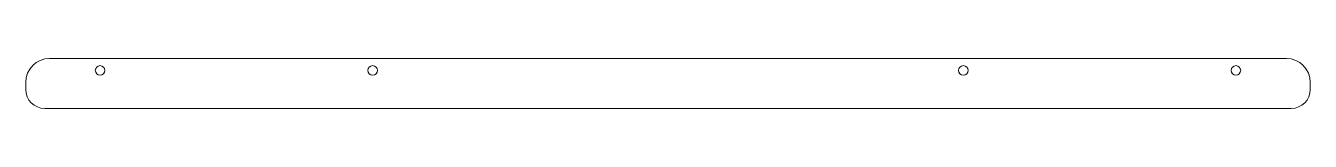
# Model space of a CAD drawing. Header units: millimetres. Extents: x 11284 to 11554, y 10886 to 10897.
import ezdxf

# ---------------------------------------------------------------- set-up
doc = ezdxf.new("R2010")
doc.units = ezdxf.units.MM
doc.layers.add('A-DETL', color=90, linetype='Continuous', lineweight=18)

msp = doc.modelspace()

# ---------------------------------------------------------------- linework, layer by layer
at = {"layer": 'A-DETL'}
for p, q in [((11548.76, 10896.59), (11289.4, 10896.59)), ((11284.4, 10891.59), (11284.4, 10890.11)), ((11553.76, 10890.11), (11553.76, 10891.59)), ((11288.4, 10886.11), (11549.76, 10886.11))]:
    msp.add_line(p, q, dxfattribs=at)
for centre, radius, start, end in [((11289.4, 10891.59), 5, 90, 180), ((11548.76, 10891.59), 5, 0, 90), ((11300, 10894.09), 1, 0, 180), ((11300, 10894.09), 1, 180, 0), ((11357.15, 10894.09), 1, 0, 180), ((11357.15, 10894.09), 1, 180, 0), ((11481.01, 10894.09), 1, 0, 180), ((11481.01, 10894.09), 1, 180, 0), ((11538.16, 10894.09), 1, 0, 180), ((11538.16, 10894.09), 1, 180, 0), ((11288.4, 10890.11), 4, 180, 270), ((11549.76, 10890.11), 4, 270, 0)]:
    msp.add_arc(centre, radius, start, end, dxfattribs=at)

doc.saveas('drawing.dxf')
